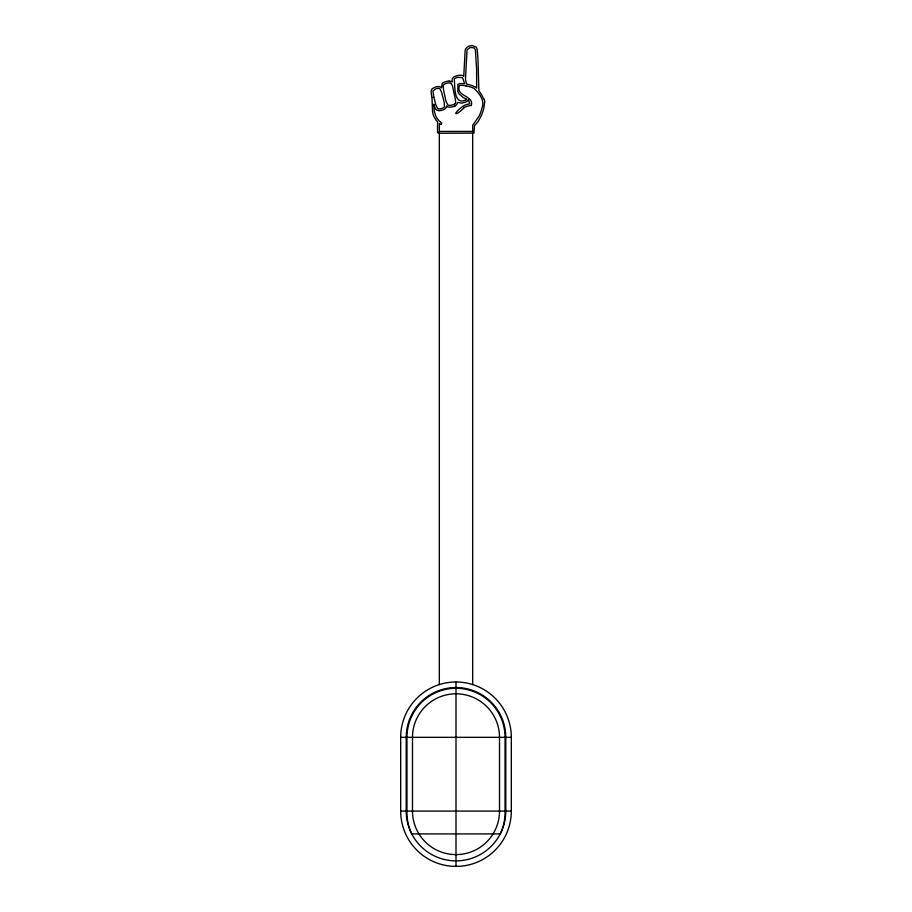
<?xml version="1.0" encoding="UTF-8"?>
<svg xmlns="http://www.w3.org/2000/svg" width="912" height="912" viewBox="0 0 912 912"><rect width="100%" height="100%" fill="white"/><g stroke="black" fill="none" stroke-linecap="round" stroke-linejoin="round"><path stroke-width="1.37" d="M465.553 79.72L466.579 84.086A35.716 35.716 0 0 1 475.391 87.05L475.836 87.313A9.964 9.964 0 0 1 476.657 88.099L476.611 69.301L475.414 49.943L474.24 47.971L471.253 47.447A6.589 6.589 0 0 0 469.794 47.766L467.389 49.556A2.998 2.998 0 0 0 466.967 50.821L465.485 78.968M439.322 684.581L439.322 131.408L439.367 123.496L441.305 124.613L441.67 123.006A21.364 21.364 0 0 1 439.185 120.897L437.635 119.141A16.598 16.598 0 0 1 435.879 116.314L434.237 111.15L433.747 104.162A27.109 27.109 0 0 0 435.469 108.71L436.004 109.451A3.283 3.283 0 0 0 437.076 110.261L438.911 110.66M484.682 102.019L483.884 107.753A46.307 46.307 0 0 1 481.274 115.778L478.105 121.615L474.479 125.731L473.966 133.118L438.558 133.22M446.481 106.202L446.401 106.784A3.386 3.386 0 0 1 445.854 108.015L444.463 109.246A11.81 11.81 0 0 1 438.911 110.614M464.254 107.582C454.655 117.352 451.907 114.182 463.228 106.088A16.541 16.541 0 0 1 466.112 104.743A19.802 19.802 0 0 1 469.771 103.843L468.449 99.727M454.997 105.917L456.456 104.812A3.648 3.648 0 0 0 457.083 103.763C456.98 100.582 461.153 104.424 463.444 102.657A13.532 13.532 0 0 0 466.306 101.791A4.936 4.936 0 0 0 468.506 99.761M454.507 104.139L453.8 104.458A14.695 14.695 0 0 1 451.166 105.211L449.445 105.382A3.146 3.146 0 0 1 447.815 105.017L445.979 101.209L443.905 91.747A31.293 31.293 0 0 1 443.255 85.91A2.212 2.212 0 0 1 443.996 84.463A1.539 1.539 0 0 1 444.383 84.143L445.09 83.836A14.752 14.752 0 0 1 447.724 83.083L449.445 82.912A3.169 3.169 0 0 1 451.098 83.288M465.907 99.898L464.789 100.366A16.348 16.348 0 0 1 462.829 100.936C453.72 102.292 454.974 85.078 454.256 79.105A2.029 2.029 0 0 1 455.065 78.307L456.194 77.851A16.211 16.211 0 0 1 458.166 77.281L462.555 77.68L464.664 83.779A32.08 32.08 0 0 0 459.716 83.562L457.938 84.303L457.767 91.166A8.983 8.983 0 0 0 459.032 93.856L463.057 97.413A21.671 21.671 0 0 0 466.112 98.872L466.727 99.123A2.257 2.257 0 0 1 466.112 99.784M471.253 105.45C474.377 95.156 455.236 96.9 459.545 85.363A26.003 26.003 0 0 1 465.644 85.774L466.112 85.831M449.092 81.111L447.632 81.248A14.854 14.854 0 0 0 443.973 82.342L442.879 82.969A3.249 3.249 0 0 0 442.149 83.801L441.556 87.791A3.808 3.808 0 0 0 439.185 86.617A5.518 5.518 0 0 0 438.775 86.572M439.322 131.408L472.678 131.408M400.687 737.329L511.313 737.329L511.313 811.087A55.313 55.313 0 0 1 456 866.4A55.313 55.313 0 0 1 400.687 811.087L400.687 737.329A55.313 55.313 0 0 1 456 682.005A55.313 55.313 0 0 1 511.313 737.329M400.687 811.087L511.313 811.087M438.467 133.22L437.521 132.4L437.578 121.832A18.764 18.764 0 0 1 433.246 114.661L433.063 114.046A23.096 23.096 0 0 1 432.562 111.994L431.969 97.31M451.075 83.334L452.534 86.116L454.438 95.144A47.492 47.492 0 0 0 454.712 96.193L454.928 97.162A28.91 28.91 0 0 1 455.635 102.395L455.533 102.725A2.2 2.2 0 0 1 454.712 104.014M483.873 99.02L483.976 99.191A12.164 12.164 0 0 1 484.295 99.75L484.5 100.217M483.759 98.827L482.414 96.284A71.159 71.159 0 0 0 481.536 94.711L478.88 90.641L478.002 59.896A248.6 248.6 0 0 0 477.204 49.784L476.816 48.211A3.944 3.944 0 0 0 475.973 47.014L472.325 45.6A8.048 8.048 0 0 0 470.877 45.668A8.162 8.162 0 0 0 468.027 46.603L466.568 47.709A4.788 4.788 0 0 0 465.143 50.65L463.752 76.323A4.013 4.013 0 0 0 461.324 75.24L460.617 75.24A16.108 16.108 0 0 0 457.22 75.628L454.712 76.483A4.982 4.982 0 0 0 452.671 78.124A4.013 4.013 0 0 0 452.249 79.264L452.101 81.841A5.233 5.233 0 0 0 449.092 81.179M433.804 97.185L432.949 90.949L435.754 88.806A10.705 10.705 0 0 1 437.144 88.475L439.185 88.43A1.87 1.87 0 0 1 439.812 88.646L441.522 91.987L443.984 101.483A39.467 39.467 0 0 1 444.269 102.714L444.429 106.886A1.847 1.847 0 0 1 443.973 107.388L442.434 108.22A10.442 10.442 0 0 1 440.131 108.802L439.185 108.87A2.975 2.975 0 0 1 437.76 108.631L435.947 105.222L433.987 97.812A1.254 1.254 0 0 0 433.838 97.162M472.678 684.581L472.678 125.309L479.279 115.824A41.701 41.701 0 0 0 480.339 113.282A46.17 46.17 0 0 0 481.946 108.163C485.195 100.525 479.153 93.138 473.921 88.27A34.154 34.154 0 0 0 466.089 85.945M456 682.005L456 866.4M446.435 106.259A4.731 4.731 0 0 0 449.445 107.137A12.654 12.654 0 0 0 451.93 106.875L452.09 106.864A12.928 12.928 0 0 0 455.02 105.963M464.208 107.502A17.921 17.921 0 0 1 471.048 105.53M438.775 86.515A12.392 12.392 0 0 0 435.868 86.971A13.68 13.68 0 0 0 435.001 87.164L431.98 88.886L431.091 91.325A31.681 31.681 0 0 0 432.003 97.299M484.58 100.48A6.544 6.544 0 0 1 484.671 101.665M500.243 833.91L411.757 833.91A49.077 49.077 0 0 1 406.957 811.087L406.957 737.329A49.043 49.043 0 0 1 456 688.275A49.043 49.043 0 0 1 505.043 737.329L505.043 811.087A49.077 49.077 0 0 1 500.243 833.91M505.784 811.087L505.784 737.329A49.784 49.784 0 0 0 456 687.545A49.784 49.784 0 0 0 406.216 737.329L406.216 811.087A49.784 49.784 0 0 0 456 860.871A49.784 49.784 0 0 0 505.784 811.087M499.514 811.087L499.514 737.329A43.514 43.514 0 0 0 456 693.815A43.514 43.514 0 0 0 412.486 737.329L412.486 811.087A43.514 43.514 0 0 0 456 854.601A43.514 43.514 0 0 0 499.514 811.087"/></g></svg>
